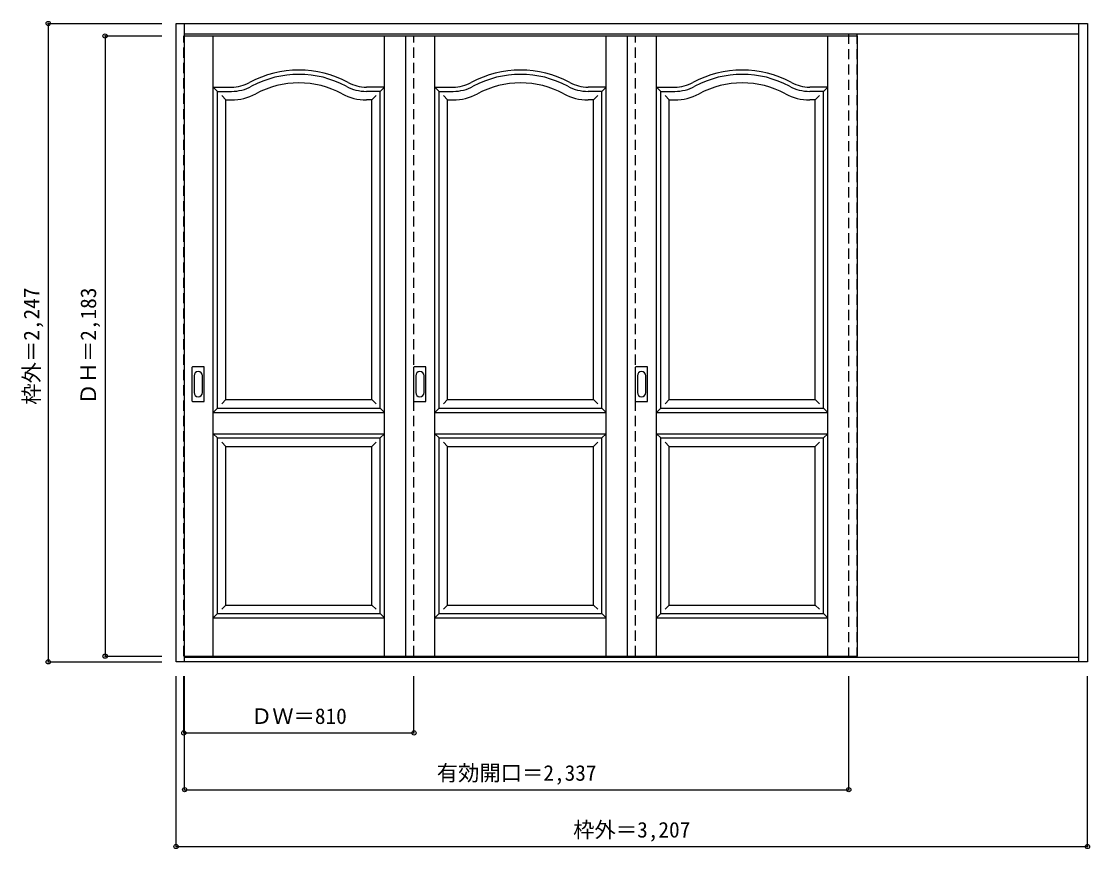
# Model space of a CAD drawing. Units: millimetres, scale not verified. Extents: x -1629 to 2131, y -1705 to 1207.
import ezdxf
from ezdxf.enums import TextEntityAlignment as Align

# ---------------------------------------------------------------- set-up
doc = ezdxf.new("R2010")
doc.units = ezdxf.units.MM
doc.header["$LTSCALE"] = 30
doc.header["$PDMODE"] = 32
doc.header["$PDSIZE"] = 15
doc.linetypes.add('DASHED1', pattern=[1.8, 1.2, -0.6])
doc.layers.add('0-0', color=7, linetype='Continuous')
doc.layers.add('0-1_寸法', color=7, linetype='Continuous')
doc.styles.add('ＭＳ ゴシック', font='')
doc.styles.get('ＭＳ ゴシック').set_extended_font_data('MS Gothic')

msp = doc.modelspace()

# ---------------------------------------------------------------- linework, layer by layer
at = {"layer": '0-0', "color": 3}
for p, q in [((-1083.94, -1047.61), (-1083.94, 1199.39)), ((-1083.94, 1199.39), (2123.06, 1199.39)), ((-1053.94, -1047.61), (-1053.94, 1199.39)), ((2093.06, -1047.61), (2093.06, 1199.39)), ((2123.06, 1199.39), (2123.06, -1047.61)), ((-1053.94, 1163.39), (2093.06, 1163.39)), ((-1053.94, 1155.39), (1313.06, 1155.39)), ((-276.94, 1155.39), (-276.94, -1027.61)), ((503.06, 1155.39), (503.06, -1027.61)), ((1313.06, 1155.39), (1313.06, -1027.61)), ((-938.44, 960.39), (-889.43, 960.39)), ((-938.44, -154.61), (-938.44, 960.39)), ((-158.44, 960.39), (-109.43, 960.39)), ((-158.44, -154.61), (-158.44, 960.39)), ((621.56, 960.39), (670.57, 960.39)), ((621.56, -154.61), (621.56, 960.39)), ((-1026.94, -129.61), (-1026.94, -10.61)), ((-986.44, -9.11), (-1025.44, -9.11)), ((-984.94, -129.61), (-984.94, -10.61)), ((-246.94, -129.61), (-246.94, -10.61)), ((-206.44, -9.11), (-245.44, -9.11)), ((-204.94, -129.61), (-204.94, -10.61)), ((533.06, -129.61), (533.06, -10.61)), ((573.56, -9.11), (534.56, -9.11)), ((575.06, -129.61), (575.06, -10.61)), ((-1025.44, -131.11), (-986.44, -131.11)), ((-245.44, -131.11), (-206.44, -131.11)), ((534.56, -131.11), (573.56, -131.11)), ((-938.44, -259.61), (-365.44, -259.61)), ((-938.44, -877.61), (-938.44, -259.61)), ((-365.44, -877.61), (-365.44, -259.61)), ((-158.44, -259.61), (414.56, -259.61)), ((-158.44, -877.61), (-158.44, -259.61)), ((414.56, -877.61), (414.56, -259.61)), ((621.56, -259.61), (1194.56, -259.61)), ((621.56, -877.61), (621.56, -259.61)), ((1194.56, -877.61), (1194.56, -259.61)), ((-938.44, -877.61), (-365.44, -877.61)), ((-158.44, -877.61), (414.56, -877.61)), ((621.56, -877.61), (1194.56, -877.61)), ((2123.06, -1047.61), (-1083.94, -1047.61)), ((-1053.94, -1027.61), (1313.06, -1027.61)), ((2093.06, -1032.61), (-1053.94, -1032.61))]:
    msp.add_line(p, q, dxfattribs=at)
at = {"layer": '0-0'}
for p, q in [((-953.44, -1027.61), (-953.44, 1155.39)), ((-350.44, -1027.61), (-350.44, 1155.39)), ((-173.44, -1027.61), (-173.44, 1155.39)), ((429.56, -1027.61), (429.56, 1155.39)), ((606.56, -1027.61), (606.56, 1155.39)), ((1209.56, -1027.61), (1209.56, 1155.39)), ((-938.44, 960.39), (-953.44, 975.39)), ((-953.44, 975.39), (-889.43, 975.39)), ((-923.44, 945.39), (-908.44, 930.39)), ((-350.44, 975.39), (-414.45, 975.39)), ((-380.44, 945.39), (-395.44, 930.39)), ((-365.44, 960.39), (-350.44, 975.39)), ((-158.44, 960.39), (-173.44, 975.39)), ((-173.44, 975.39), (-109.43, 975.39)), ((-143.44, 945.39), (-128.44, 930.39)), ((429.56, 975.39), (365.55, 975.39)), ((399.56, 945.39), (384.56, 930.39)), ((414.56, 960.39), (429.56, 975.39)), ((621.56, 960.39), (606.56, 975.39)), ((606.56, 975.39), (670.57, 975.39)), ((636.56, 945.39), (651.56, 930.39)), ((1209.56, 975.39), (1145.55, 975.39)), ((1179.56, 945.39), (1164.56, 930.39)), ((1194.56, 960.39), (1209.56, 975.39)), ((-908.44, 930.39), (-889.43, 930.39)), ((-908.44, -124.61), (-908.44, 930.39)), ((-395.44, 930.39), (-414.45, 930.39)), ((-395.44, -124.61), (-395.44, 930.39)), ((-128.44, 930.39), (-109.43, 930.39)), ((-128.44, -124.61), (-128.44, 930.39)), ((384.56, 930.39), (365.55, 930.39)), ((384.56, -124.61), (384.56, 930.39)), ((651.56, 930.39), (670.57, 930.39)), ((651.56, -124.61), (651.56, 930.39)), ((1164.56, 930.39), (1145.55, 930.39)), ((1164.56, -124.61), (1164.56, 930.39)), ((-1020.94, -40.51), (-1020.94, -99.71)), ((-990.94, -99.71), (-990.94, -40.51)), ((-240.94, -40.51), (-240.94, -99.71)), ((-210.94, -99.71), (-210.94, -40.51)), ((539.06, -40.51), (539.06, -99.71)), ((569.06, -99.71), (569.06, -40.51)), ((-908.44, -124.61), (-923.44, -139.61)), ((-908.44, -124.61), (-395.44, -124.61)), ((-395.44, -124.61), (-380.44, -139.61)), ((-128.44, -124.61), (-143.44, -139.61)), ((-128.44, -124.61), (384.56, -124.61)), ((384.56, -124.61), (399.56, -139.61)), ((651.56, -124.61), (636.56, -139.61)), ((651.56, -124.61), (1164.56, -124.61)), ((1164.56, -124.61), (1179.56, -139.61)), ((-938.44, -154.61), (-953.44, -169.61)), ((-953.44, -169.61), (-350.44, -169.61)), ((-365.44, -154.61), (-350.44, -169.61)), ((-158.44, -154.61), (-173.44, -169.61)), ((-173.44, -169.61), (429.56, -169.61)), ((414.56, -154.61), (429.56, -169.61)), ((621.56, -154.61), (606.56, -169.61)), ((606.56, -169.61), (1209.56, -169.61)), ((1194.56, -154.61), (1209.56, -169.61)), ((-953.44, -244.61), (-938.44, -259.61)), ((-953.44, -244.61), (-350.44, -244.61)), ((-350.44, -244.61), (-365.44, -259.61)), ((-173.44, -244.61), (-158.44, -259.61)), ((-173.44, -244.61), (429.56, -244.61)), ((429.56, -244.61), (414.56, -259.61)), ((606.56, -244.61), (621.56, -259.61)), ((606.56, -244.61), (1209.56, -244.61)), ((1209.56, -244.61), (1194.56, -259.61)), ((-923.44, -274.61), (-908.44, -289.61)), ((-908.44, -847.61), (-908.44, -289.61)), ((-908.44, -289.61), (-395.44, -289.61)), ((-380.44, -274.61), (-395.44, -289.61)), ((-395.44, -847.61), (-395.44, -289.61)), ((-143.44, -274.61), (-128.44, -289.61)), ((-128.44, -847.61), (-128.44, -289.61)), ((-128.44, -289.61), (384.56, -289.61)), ((399.56, -274.61), (384.56, -289.61)), ((384.56, -847.61), (384.56, -289.61)), ((636.56, -274.61), (651.56, -289.61)), ((651.56, -847.61), (651.56, -289.61)), ((651.56, -289.61), (1164.56, -289.61)), ((1179.56, -274.61), (1164.56, -289.61)), ((1164.56, -847.61), (1164.56, -289.61)), ((-908.44, -847.61), (-923.44, -862.61)), ((-908.44, -847.61), (-395.44, -847.61)), ((-395.44, -847.61), (-380.44, -862.61)), ((-128.44, -847.61), (-143.44, -862.61)), ((-128.44, -847.61), (384.56, -847.61)), ((384.56, -847.61), (399.56, -862.61)), ((651.56, -847.61), (636.56, -862.61)), ((651.56, -847.61), (1164.56, -847.61)), ((1164.56, -847.61), (1179.56, -862.61)), ((-938.44, -877.61), (-953.44, -892.61)), ((-953.44, -892.61), (-350.44, -892.61)), ((-365.44, -877.61), (-350.44, -892.61)), ((-158.44, -877.61), (-173.44, -892.61)), ((-173.44, -892.61), (429.56, -892.61)), ((414.56, -877.61), (429.56, -892.61)), ((621.56, -877.61), (606.56, -892.61)), ((606.56, -892.61), (1209.56, -892.61)), ((1194.56, -877.61), (1209.56, -892.61))]:
    msp.add_line(p, q, dxfattribs=at)
at = {"layer": '0-0', "color": 4, "linetype": 'DASHED1'}
for p, q in [((-246.94, -1027.61), (-246.94, 1155.39)), ((533.06, -1027.61), (533.06, 1155.39)), ((1283.06, -1032.61), (1283.06, 1163.39)), ((1313.06, -1032.61), (1313.06, 1163.39)), ((-1053.94, -1027.61), (-1056.94, -1027.61))]:
    msp.add_line(p, q, dxfattribs=at)
msp.add_lwpolyline([(-1056.94, -1027.61), (-1056.94, 1155.39), (-1053.94, 1155.39)], dxfattribs=at)
at = {"layer": '0-0', "color": 3}
for points in [[(-938.44, -154.61), (-365.44, -154.61), (-365.44, 960.39), (-414.45, 960.39)], [(-158.44, -154.61), (414.56, -154.61), (414.56, 960.39), (365.55, 960.39)], [(621.56, -154.61), (1194.56, -154.61), (1194.56, 960.39), (1145.55, 960.39)]]:
    msp.add_lwpolyline(points, dxfattribs=at)
at = {"layer": '0-0'}
for centre, radius, start, end in [((-651.94, 670.39), 365, 61.6423, 118.3577), ((128.06, 670.39), 365, 61.6423, 118.3577), ((908.06, 670.39), 365, 61.6423, 118.3577), ((-889.43, 1110.39), 135, 270, 298.3577), ((-651.94, 670.39), 320, 61.6423, 118.3577), ((-414.45, 1110.39), 135, 241.6423, 270), ((-109.43, 1110.39), 135, 270, 298.3577), ((128.06, 670.39), 320, 61.6423, 118.3577), ((365.55, 1110.39), 135, 241.6423, 270), ((670.57, 1110.39), 135, 270, 298.3577), ((908.06, 670.39), 320, 61.6423, 118.3577), ((1145.55, 1110.39), 135, 241.6423, 270), ((-889.43, 1110.39), 180, 270, 298.3577), ((-414.45, 1110.39), 180, 241.6423, 270), ((-109.43, 1110.39), 180, 270, 298.3577), ((365.55, 1110.39), 180, 241.6423, 270), ((670.57, 1110.39), 180, 270, 298.3577), ((1145.55, 1110.39), 180, 241.6423, 270), ((-1005.94, -40.51), 15, 0, 180), ((-225.94, -40.51), 15, 0, 180), ((554.06, -40.51), 15, 0, 180), ((-1005.94, -99.71), 15, 180, 0), ((-225.94, -99.71), 15, 180, 0), ((554.06, -99.71), 15, 180, 0)]:
    msp.add_arc(centre, radius, start, end, dxfattribs=at)
at = {"layer": '0-0', "color": 3}
for centre, radius, start, end in [((-651.94, 670.39), 350, 61.6423, 118.3577), ((128.06, 670.39), 350, 61.6423, 118.3577), ((908.06, 670.39), 350, 61.6423, 118.3577), ((-889.43, 1110.39), 150, 270, 298.3577), ((-414.45, 1110.39), 150, 241.6423, 270), ((-109.43, 1110.39), 150, 270, 298.3577), ((365.55, 1110.39), 150, 241.6423, 270), ((670.57, 1110.39), 150, 270, 298.3577), ((1145.55, 1110.39), 150, 241.6423, 270), ((-1025.44, -10.61), 1.5, 90, 180), ((-986.44, -10.61), 1.5, 0, 90), ((-245.44, -10.61), 1.5, 90, 180), ((-206.44, -10.61), 1.5, 0, 90), ((534.56, -10.61), 1.5, 90, 180), ((573.56, -10.61), 1.5, 0, 90), ((-1025.44, -129.61), 1.5, 180, 270), ((-986.44, -129.61), 1.5, 270, 0), ((-245.44, -129.61), 1.5, 180, 270), ((-206.44, -129.61), 1.5, 270, 0), ((534.56, -129.61), 1.5, 180, 270), ((573.56, -129.61), 1.5, 270, 0)]:
    msp.add_arc(centre, radius, start, end, dxfattribs=at)
at = {"layer": '0-1_寸法', "color": 4}
for p, q in [((-1533.94, 1199.39), (-1533.94, -1047.61)), ((-1533.94, 1199.39), (-1133.94, 1199.39)), ((-1333.94, 1155.39), (-1133.94, 1155.39)), ((-1333.94, 1155.39), (-1333.94, -1027.61)), ((-1533.94, -1047.61), (-1133.94, -1047.61)), ((-1333.94, -1027.61), (-1133.94, -1027.61)), ((-1083.94, -1697.61), (-1083.94, -1097.61)), ((-1056.94, -1297.61), (-1056.94, -1097.61)), ((-1053.94, -1497.61), (-1053.94, -1097.61))]:
    msp.add_line(p, q, dxfattribs=at)
for points in [[(-1083.94, -1697.61), (2123.06, -1697.61), (2123.06, -1097.61)], [(-1056.94, -1297.61), (-246.94, -1297.61), (-246.94, -1097.61)], [(-1053.94, -1497.61), (1283.06, -1497.61), (1283.06, -1097.61)]]:
    msp.add_lwpolyline(points, dxfattribs=at)
at = {"layer": '0-1_寸法'}
for p in [(-1533.94, 1199.39), (-1333.94, 1155.39), (-1533.94, -1047.61), (-1333.94, -1027.61), (-1056.94, -1297.61), (-246.94, -1297.61), (-1053.94, -1497.61), (1283.06, -1497.61), (-1083.94, -1697.61), (2123.06, -1697.61)]:
    msp.add_point(p, dxfattribs=at)

# ---------------------------------------------------------------- texts
at = {"layer": '0-1_寸法', "style": 'ＭＳ ゴシック'}
for s, p in [('枠外＝2,247', (-1548.94, -142.36)), ('ＤＨ＝2,183', (-1348.94, -142.36))]:
    msp.add_text(s, height=54.99, rotation=90, dxfattribs=at).set_placement(p, align=Align.BOTTOM_LEFT)
for s, p in [('ＤＷ＝810', (-820.69, -1282.61)), ('有効開口＝2,337', (-166.69, -1482.61)), ('枠外＝3,207', (313.31, -1682.61))]:
    msp.add_text(s, height=54.99, dxfattribs=at).set_placement(p, align=Align.BOTTOM_LEFT)

doc.saveas('drawing.dxf')
